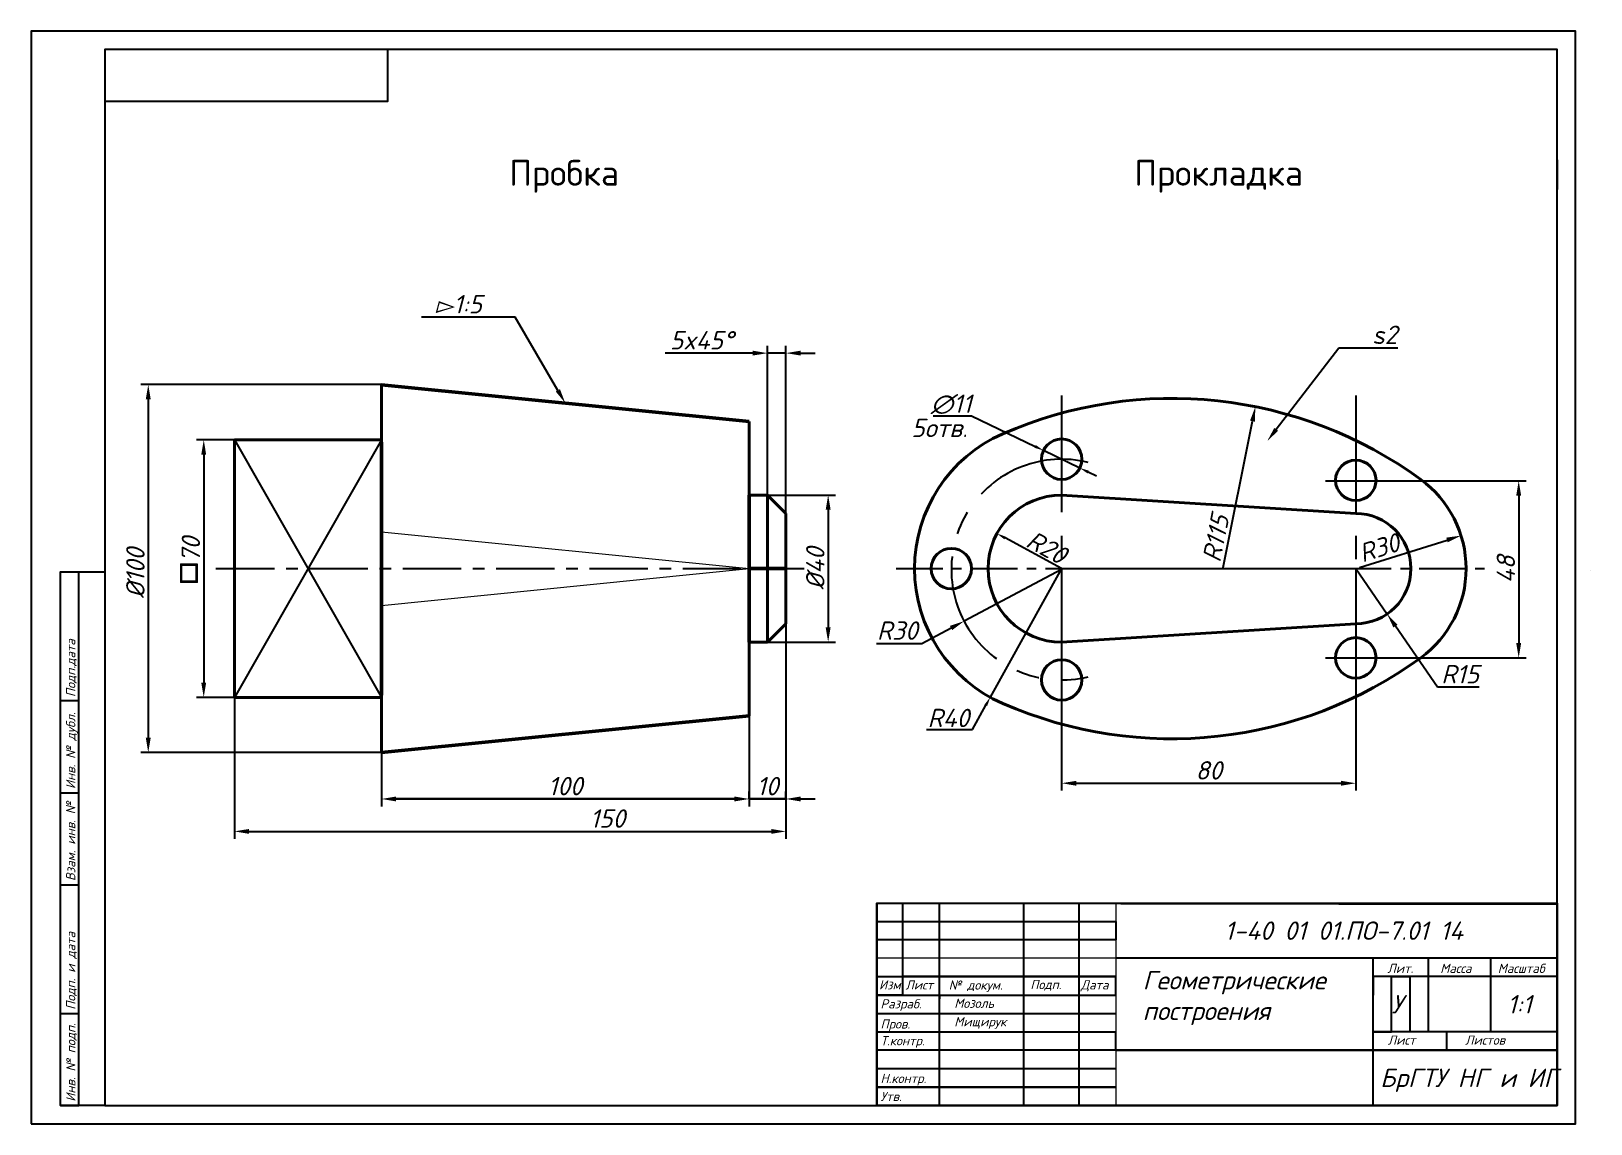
# Model space of a CAD drawing. Header units: millimetres. Extents: x -2 to 3464, y -388 to 765.
# Drawn here: x -2 to 422.2, y -0.3 to 296.7 of the extents above; entities that cross this region are included whole.
import ezdxf
from ezdxf import colors
from ezdxf.entities.mleader import LeaderData, LeaderLine
from ezdxf.math import Vec2, Vec3

# ---------------------------------------------------------------- set-up
doc = ezdxf.new("R2010")
doc.units = ezdxf.units.MM
doc.linetypes.add('осевая', pattern=[50.8, 31.75, -6.35, 6.35, -6.35])
doc.styles.add('2.5мм', font='isocpeur.ttf', dxfattribs={"oblique": 15, "height": 2.5})
doc.styles.add('7мм', font='isocpeur.ttf', dxfattribs={"height": 7})
doc.styles.get("Standard").update_dxf_attribs({"font": 'isocpeur.ttf', "oblique": 15, "height": 5})
doc.dimstyles.new('ISO-25', dxfattribs={"dimtxt": 5, "dimasz": 2.5, "dimexe": 1.25, "dimexo": 0.625, "dimtad": 1, "dimtoh": 1, "dimtxsty": 'Standard', "dimcen": 2.5, "dimadec": 0, "dimazin": 0, "dimtfac": 1, "dimtmove": 0, "dimatfit": 3, "dimfxl": 1, "dimarcsym": 0})
doc.dimstyles.get("Standard").update_dxf_attribs({"dimtxt": 5, "dimasz": 4, "dimexe": 2, "dimexo": 0, "dimgap": 1, "dimtad": 1, "dimtoh": 1, "dimdec": 0, "dimzin": 0, "dimdsep": 46, "dimtxsty": 'Standard', "dimcen": 0, "dimadec": 0, "dimazin": 0, "dimtfac": 1, "dimtdec": 0, "dimtmove": 0, "dimatfit": 3, "dimfxl": 1, "dimtolj": 1, "dimtzin": 0, "dimarcsym": 0})

# ---------------------------------------------------------------- blocks, each defined once
blk = doc.blocks.new('*D0')
at = {"color": 0, "lineweight": -2, "transparency": 16777216}
for p, q in [((194.26, 209.16), (170.42, 209.16)), ((198.26, 165.59), (198.26, 211.16)), ((203.26, 209.16), (198.26, 209.16)), ((203.26, 165.59), (203.26, 211.16)), ((207.26, 209.16), (211.26, 209.16))]:
    blk.add_line(p, q, dxfattribs=at)
at = {"color": 0, "transparency": 16777216}
for points in [[(194.26, 209.83), (194.26, 208.5), (198.26, 209.16)], [(207.26, 209.83), (207.26, 208.5), (203.26, 209.16)]]:
    blk.add_solid(points, dxfattribs=at)
at = {"layer": 'Defpoints', "color": 0, "transparency": 16777216}
for p in [(198.26, 209.16), (198.26, 165.59), (203.26, 165.59)]:
    blk.add_point(p, dxfattribs=at)
at = {"color": 0, "transparency": 16777216, "insert": (180.34, 212.66), "char_height": 5, "width": 9.8795, "attachment_point": 5}
blk.add_mtext('\\A1;5x45%%D', dxfattribs=at)
blk = doc.blocks.new('*D1')
at = {"color": 0, "lineweight": -2, "transparency": 16777216}
for p, q in [((93.26, 130.59), (93.26, 85.96)), ((193.26, 130.59), (193.26, 85.96)), ((189.26, 87.96), (97.26, 87.96))]:
    blk.add_line(p, q, dxfattribs=at)
at = {"color": 0, "transparency": 16777216}
for points in [[(97.26, 88.63), (97.26, 87.3), (93.26, 87.96)], [(189.26, 88.63), (189.26, 87.3), (193.26, 87.96)]]:
    blk.add_solid(points, dxfattribs=at)
at = {"layer": 'Defpoints', "color": 0, "transparency": 16777216}
for p in [(93.26, 130.59), (193.26, 130.59), (93.26, 87.96)]:
    blk.add_point(p, dxfattribs=at)
at = {"color": 0, "transparency": 16777216, "insert": (143.26, 91.46), "char_height": 5, "attachment_point": 5}
blk.add_mtext('\\A1;100', dxfattribs=at)
blk = doc.blocks.new('*D2')
at = {"color": 0, "lineweight": -2, "transparency": 16777216}
for p, q in [((93.26, 130.59), (93.26, 85.96)), ((193.26, 87.96), (193.26, 89.96)), ((97.26, 87.96), (189.26, 87.96))]:
    blk.add_line(p, q, dxfattribs=at)
for points in [[(97.26, 88.63), (97.26, 87.3), (93.26, 87.96)], [(189.26, 88.63), (189.26, 87.3), (193.26, 87.96)]]:
    blk.add_solid(points, dxfattribs=at)
at = {"layer": 'Defpoints', "color": 0, "lineweight": -2, "transparency": 16777216}
for p in [(93.26, 130.59), (193.26, 87.96), (193.26, 87.96)]:
    blk.add_point(p, dxfattribs=at)
at = {"color": 0, "transparency": 16777216, "insert": (143.26, 91.46), "char_height": 5, "attachment_point": 5}
blk.add_mtext('\\A1;100', dxfattribs=at)
blk = doc.blocks.new('*D3')
at = {"color": 0, "lineweight": -2, "transparency": 16777216}
for p, q in [((193.26, 87.96), (193.26, 89.96)), ((203.26, 87.96), (203.26, 89.96)), ((189.26, 87.96), (185.26, 87.96)), ((193.26, 87.96), (203.26, 87.96)), ((207.26, 87.96), (211.26, 87.96))]:
    blk.add_line(p, q, dxfattribs=at)
for points in [[(189.26, 88.63), (189.26, 87.3), (193.26, 87.96)], [(207.26, 88.63), (207.26, 87.3), (203.26, 87.96)]]:
    blk.add_solid(points, dxfattribs=at)
at = {"layer": 'Defpoints', "color": 0, "lineweight": -2, "transparency": 16777216}
for p in [(193.26, 87.96), (203.26, 87.96), (203.26, 87.96)]:
    blk.add_point(p, dxfattribs=at)
at = {"color": 0, "transparency": 16777216, "insert": (198.26, 91.46), "char_height": 5, "attachment_point": 5}
blk.add_mtext('\\A1;10', dxfattribs=at)
blk = doc.blocks.new('*D4')
at = {"color": 0, "lineweight": -2, "transparency": 16777216}
for p, q in [((198.26, 170.59), (216.76, 170.59)), ((214.76, 166.59), (214.76, 134.59)), ((198.26, 130.59), (216.76, 130.59))]:
    blk.add_line(p, q, dxfattribs=at)
at = {"color": 0, "transparency": 16777216}
for points in [[(214.09, 166.59), (215.42, 166.59), (214.76, 170.59)], [(214.09, 134.59), (215.42, 134.59), (214.76, 130.59)]]:
    blk.add_solid(points, dxfattribs=at)
at = {"layer": 'Defpoints', "color": 0, "transparency": 16777216}
for p in [(198.26, 170.59), (198.26, 130.59), (214.76, 130.59)]:
    blk.add_point(p, dxfattribs=at)
at = {"color": 0, "transparency": 16777216, "insert": (211.26, 150.59), "char_height": 5, "attachment_point": 5, "rotation": 90}
blk.add_mtext('\\A1;%%C40', dxfattribs=at)
blk = doc.blocks.new('*D5')
at = {"color": 0, "lineweight": -2, "transparency": 16777216}
for p, q in [((350, 174.44), (404.57, 174.44)), ((402.57, 170.44), (402.57, 130.32)), ((349.99, 126.32), (404.57, 126.32))]:
    blk.add_line(p, q, dxfattribs=at)
at = {"color": 0, "transparency": 16777216}
for points in [[(401.9, 170.44), (403.23, 170.44), (402.57, 174.44)], [(401.9, 130.32), (403.23, 130.32), (402.57, 126.32)]]:
    blk.add_solid(points, dxfattribs=at)
at = {"layer": 'Defpoints', "color": 0, "transparency": 16777216}
for p in [(350, 174.44), (349.99, 126.32), (402.57, 126.32)]:
    blk.add_point(p, dxfattribs=at)
at = {"color": 0, "transparency": 16777216, "insert": (399.07, 150.38), "char_height": 5, "attachment_point": 5, "rotation": 90}
blk.add_mtext('\\A1;48', dxfattribs=at)
blk = doc.blocks.new('*D6')
at = {"color": 0, "lineweight": -2, "transparency": 16777216}
for p, q in [((278.26, 150.59), (278.26, 90.24)), ((358.26, 150.59), (358.26, 90.24)), ((282.26, 92.24), (354.26, 92.24))]:
    blk.add_line(p, q, dxfattribs=at)
at = {"color": 0, "transparency": 16777216}
for points in [[(282.26, 92.9), (282.26, 91.57), (278.26, 92.24)], [(354.26, 92.9), (354.26, 91.57), (358.26, 92.24)]]:
    blk.add_solid(points, dxfattribs=at)
at = {"layer": 'Defpoints', "color": 0, "transparency": 16777216}
for p in [(278.26, 150.59), (358.26, 150.59), (358.26, 92.24)]:
    blk.add_point(p, dxfattribs=at)
at = {"color": 0, "transparency": 16777216, "insert": (318.26, 95.74), "char_height": 5, "attachment_point": 5}
blk.add_mtext('\\A1;80', dxfattribs=at)
blk = doc.blocks.new('*D7')
at = {"color": 0, "lineweight": -2, "transparency": 16777216}
for p, q in [((278.26, 150.32), (251.73, 136.31)), ((240.23, 130.24), (248.19, 134.44)), ((227.89, 130.24), (240.23, 130.24))]:
    blk.add_line(p, q, dxfattribs=at)
blk.add_solid([(247.88, 135.03), (248.5, 133.86), (251.73, 136.31)], dxfattribs=at)
at = {"layer": 'Defpoints', "color": 0, "lineweight": -2, "transparency": 16777216}
for p in [(278.26, 150.32), (251.73, 136.31)]:
    blk.add_point(p, dxfattribs=at)
at = {"color": 0, "transparency": 16777216, "insert": (233.56, 133.74), "char_height": 5, "attachment_point": 5}
blk.add_mtext('\\A1;R30', dxfattribs=at)
blk = doc.blocks.new('*D8')
at = {"color": 0, "lineweight": -2, "transparency": 16777216}
for p, q in [((358.26, 150.59), (366.78, 138.24)), ((380.47, 118.39), (369.05, 134.95)), ((391.81, 118.39), (380.47, 118.39))]:
    blk.add_line(p, q, dxfattribs=at)
blk.add_solid([(369.6, 135.32), (368.5, 134.57), (366.78, 138.24)], dxfattribs=at)
at = {"layer": 'Defpoints', "color": 0, "lineweight": -2, "transparency": 16777216}
for p in [(358.26, 150.59), (366.78, 138.24)]:
    blk.add_point(p, dxfattribs=at)
at = {"color": 0, "transparency": 16777216, "insert": (386.64, 121.89), "char_height": 5, "attachment_point": 5}
blk.add_mtext('\\A1;R15', dxfattribs=at)
blk = doc.blocks.new('*D9')
at = {"color": 0, "lineweight": -2, "transparency": 16777216}
blk.add_line((359.28, 150.9), (383.07, 158.36), dxfattribs=at)
blk.add_solid([(382.87, 159), (383.27, 157.72), (386.89, 159.56)], dxfattribs=at)
at = {"layer": 'Defpoints', "color": 0, "lineweight": -2, "transparency": 16777216}
for p in [(386.89, 159.56), (358.26, 150.59)]:
    blk.add_point(p, dxfattribs=at)
at = {"color": 0, "transparency": 16777216, "insert": (364.6, 156.24), "char_height": 5, "attachment_point": 5, "rotation": 17.4013}
blk.add_mtext('\\A1;R30', dxfattribs=at)
blk = doc.blocks.new('*D10')
at = {"color": 0, "lineweight": -2, "transparency": 16777216}
blk.add_line((322.15, 150.85), (330.16, 190.67), dxfattribs=at)
blk.add_solid([(329.5, 190.8), (330.81, 190.53), (330.95, 194.59)], dxfattribs=at)
at = {"layer": 'Defpoints', "color": 0, "lineweight": -2, "transparency": 16777216}
for p in [(330.95, 194.59), (308.26, 81.85)]:
    blk.add_point(p, dxfattribs=at)
at = {"color": 0, "transparency": 16777216, "insert": (320.18, 158.82), "char_height": 5, "attachment_point": 5, "rotation": 78.6224}
blk.add_mtext('\\A1;R115', dxfattribs=at)
blk = doc.blocks.new('*D11')
at = {"color": 0, "lineweight": -2, "transparency": 16777216}
for p, q in [((243.31, 192.12), (253.77, 192.12)), ((253.77, 192.12), (271.05, 183.79)), ((283.21, 177.93), (273.3, 182.71)), ((285.47, 176.85), (287.72, 175.76))]:
    blk.add_line(p, q, dxfattribs=at)
for points in [[(271.23, 184.17), (270.87, 183.42), (273.3, 182.71)], [(285.65, 177.22), (285.28, 176.47), (283.21, 177.93)]]:
    blk.add_solid(points, dxfattribs=at)
at = {"layer": 'Defpoints', "color": 0, "lineweight": -2, "transparency": 16777216}
for p in [(273.3, 182.71), (283.21, 177.93)]:
    blk.add_point(p, dxfattribs=at)
at = {"color": 0, "transparency": 16777216, "insert": (248.23, 195.25), "char_height": 5, "attachment_point": 5}
blk.add_mtext('∅11', dxfattribs=at)
blk = doc.blocks.new('*D12')
at = {"color": 0, "lineweight": -2, "transparency": 16777216}
blk.add_line((278.21, 150.61), (262.87, 158.91), dxfattribs=at)
blk.add_solid([(263.07, 159.28), (262.67, 158.55), (260.67, 160.1)], dxfattribs=at)
at = {"layer": 'Defpoints', "color": 0, "lineweight": -2, "transparency": 16777216}
for p in [(260.67, 160.1), (278.26, 150.59)]:
    blk.add_point(p, dxfattribs=at)
at = {"color": 0, "transparency": 16777216, "insert": (274.16, 156.36), "char_height": 5, "attachment_point": 5, "rotation": 331.5849}
blk.add_mtext('R20', dxfattribs=at)
blk = doc.blocks.new('*D13')
at = {"color": 0, "lineweight": -2, "transparency": 16777216}
for p, q in [((278.26, 150.59), (258.85, 115.61)), ((253.99, 106.87), (257.63, 113.43)), ((241.53, 106.87), (253.99, 106.87))]:
    blk.add_line(p, q, dxfattribs=at)
blk.add_solid([(257.27, 113.63), (258, 113.22), (258.85, 115.61)], dxfattribs=at)
at = {"layer": 'Defpoints', "color": 0, "lineweight": -2, "transparency": 16777216}
for p in [(278.26, 150.59), (258.85, 115.61)]:
    blk.add_point(p, dxfattribs=at)
at = {"color": 0, "transparency": 16777216, "insert": (247.45, 109.99), "char_height": 5, "attachment_point": 5}
blk.add_mtext('R40', dxfattribs=at)
blk = doc.blocks.new('*D36')
at = {"color": 0, "lineweight": -2, "transparency": 16777216}
for p, q in [((53.26, 150.59), (53.26, 77.15)), ((203.26, 150.32), (203.26, 77.15)), ((57.26, 79.15), (199.26, 79.15))]:
    blk.add_line(p, q, dxfattribs=at)
at = {"color": 0, "transparency": 16777216}
for points in [[(57.26, 79.81), (57.26, 78.48), (53.26, 79.15)], [(199.26, 79.81), (199.26, 78.48), (203.26, 79.15)]]:
    blk.add_solid(points, dxfattribs=at)
at = {"layer": 'Defpoints', "color": 0, "transparency": 16777216}
for p in [(53.26, 150.59), (203.26, 150.32), (203.26, 79.15)]:
    blk.add_point(p, dxfattribs=at)
at = {"color": 0, "transparency": 16777216, "insert": (154.76, 82.65), "char_height": 5, "attachment_point": 5}
blk.add_mtext('\\A1;150', dxfattribs=at)
blk = doc.blocks.new('*D37')
at = {"color": 0, "lineweight": -2, "transparency": 16777216}
for p, q in [((93.26, 200.59), (27.84, 200.59)), ((29.84, 196.59), (29.84, 104.59)), ((93.26, 100.59), (27.84, 100.59))]:
    blk.add_line(p, q, dxfattribs=at)
at = {"color": 0, "transparency": 16777216}
for points in [[(29.17, 196.59), (30.51, 196.59), (29.84, 200.59)], [(29.17, 104.59), (30.51, 104.59), (29.84, 100.59)]]:
    blk.add_solid(points, dxfattribs=at)
at = {"layer": 'Defpoints', "color": 0, "transparency": 16777216}
for p in [(93.26, 200.59), (29.84, 100.59), (93.26, 100.59)]:
    blk.add_point(p, dxfattribs=at)
at = {"color": 0, "transparency": 16777216, "insert": (26.34, 149.34), "char_height": 5, "attachment_point": 5, "rotation": 90}
blk.add_mtext('\\A1;%%C100', dxfattribs=at)
blk = doc.blocks.new('*D38')
at = {"color": 0, "lineweight": -2, "transparency": 16777216}
for p, q in [((53.26, 185.59), (42.93, 185.59)), ((44.93, 181.59), (44.93, 119.59)), ((53.26, 115.59), (42.93, 115.59))]:
    blk.add_line(p, q, dxfattribs=at)
at = {"color": 0, "transparency": 16777216}
for points in [[(44.26, 181.59), (45.59, 181.59), (44.93, 185.59)], [(44.26, 119.59), (45.59, 119.59), (44.93, 115.59)]]:
    blk.add_solid(points, dxfattribs=at)
at = {"layer": 'Defpoints', "color": 0, "transparency": 16777216}
for p in [(53.26, 185.59), (44.93, 115.59), (53.26, 115.59)]:
    blk.add_point(p, dxfattribs=at)
at = {"color": 0, "transparency": 16777216, "insert": (41.43, 155.73), "char_height": 5, "attachment_point": 5, "rotation": 90}
blk.add_mtext('\\A1;70', dxfattribs=at)

msp = doc.modelspace()

# ---------------------------------------------------------------- linework, layer by layer
for p, q in [((413.001, 261.667), (413.001, 254.667)), ((413.001, 258.667), (413.001, 253.667)), ((93.259, 185.585), (53.259, 115.585)), ((53.259, 185.585), (93.259, 115.585)), ((278.259, 150.585), (358.259, 150.585)), ((358.259, 150.585), (358.259, 126.585)), ((422.18, 149.964), (422.18, 149.964)), ((203.259, 87.965), (193.259, 87.965)), ((228.001, 54.667), (293.001, 54.667)), ((293.001, 54.667), (293.001, 49.667)), ((293.001, 49.667), (228.001, 49.667)), ((363.001, 39.667), (363.001, 34.667)), ((245.001, 34.667), (245.001, 33.667)), ((245.001, 29.667), (245.001, 31.167)), ((293.001, 19.667), (293.001, 24.667)), ((363.001, 19.667), (363.001, 21.003))]:
    msp.add_line(p, q)
at = {"lineweight": 40}
for p, q in [((93.259, 150.585), (93.259, 200.585)), ((93.259, 200.585), (193.259, 190.585)), ((193.259, 190.585), (193.259, 150.585)), ((53.259, 185.585), (53.259, 150.585)), ((53.259, 185.585), (93.259, 185.585)), ((193.259, 170.585), (198.259, 170.585)), ((198.259, 150.585), (198.259, 170.585)), ((198.259, 170.585), (203.259, 165.585)), ((278.259, 170.585), (358.259, 165.585)), ((203.259, 165.585), (203.259, 150.585)), ((53.259, 115.585), (53.259, 150.585)), ((93.259, 150.585), (93.259, 100.585)), ((193.259, 150.585), (203.259, 150.585)), ((193.259, 110.585), (193.259, 150.585)), ((198.259, 150.585), (198.259, 130.585)), ((203.259, 135.585), (203.259, 150.585)), ((198.259, 130.585), (203.259, 135.585)), ((278.259, 130.585), (358.259, 135.585)), ((193.259, 130.585), (198.259, 130.585)), ((53.259, 115.585), (93.259, 115.585)), ((93.259, 100.585), (193.259, 110.585))]:
    msp.add_line(p, q, dxfattribs=at)
at = {"lineweight": 50}
for p, q in [((93.259, 200.585), (193.259, 190.585)), ((93.259, 185.585), (93.259, 185.585)), ((93.259, 184.957), (93.259, 150.585)), ((93.259, 184.957), (93.259, 184.957)), ((193.259, 150.585), (193.259, 170.585)), ((93.259, 150.585), (93.259, 160.585)), ((93.259, 116.214), (93.259, 150.585)), ((93.259, 150.585), (93.259, 140.585)), ((193.259, 150.585), (203.259, 150.585)), ((193.259, 150.585), (193.259, 130.585)), ((93.259, 116.214), (93.259, 116.214)), ((93.259, 115.585), (93.259, 115.585)), ((93.259, 100.585), (193.259, 110.585))]:
    msp.add_line(p, q, dxfattribs=at)
at = {"linetype": 'осевая'}
for p, q in [((278.259, 197.632), (278.259, 103.008)), ((358.259, 197.632), (358.259, 103.008))]:
    msp.add_line(p, q, dxfattribs=at)
at = {"lineweight": 20}
for p in [(93.259, 160.585), (93.259, 140.585)]:
    msp.add_line(p, (193.259, 150.585), dxfattribs=at)
at = {"linetype": 'осевая', "ltscale": 0.5}
msp.add_line((48.259, 150.585), (208.259, 150.585), dxfattribs=at)
at = {"linetype": 'осевая', "ltscale": 0.4}
msp.add_line((233.259, 150.585), (393.259, 150.585), dxfattribs=at)
for points in [[(-1.999, -0.333), (418.001, -0.333), (418.001, 296.667), (-1.999, 296.667)], [(-1.999, -0.333), (418.001, -0.333), (418.001, 296.667), (-1.999, 296.667)], [(18.001, 4.667), (413.001, 4.667), (413.001, 291.667), (18.001, 291.667)]]:
    msp.add_lwpolyline(points, close=True)
for points in [[(18.001, 277.667), (25.001, 277.667), (95.001, 277.667), (95.001, 291.667)], [(18.001, 4.667), (6.001, 4.667), (6.001, 149.667), (18.001, 149.667)], [(6.001, 4.667), (11.001, 4.667), (11.001, 149.667)], [(6.001, 89.667), (11.001, 89.667), (11.001, 114.667), (6.001, 114.667)], [(413.001, 4.667), (413.001, 24.667), (413.001, 94.151)], [(6.001, 64.667), (11.001, 64.667)], [(413.001, 59.667), (413.001, 44.667), (293.001, 44.667)], [(413.001, 4.667), (413.001, 59.667)], [(228.001, 44.667), (228.001, 39.667), (293.001, 39.667)], [(228.001, 39.667), (228.001, 34.667), (293.001, 34.667)], [(363.001, 24.667), (368.001, 24.667), (368.001, 39.667), (373.001, 39.667), (373.001, 39.667), (373.001, 24.667)], [(228.001, 34.667), (228.001, 29.667), (293.001, 29.667)], [(6.001, 29.667), (11.001, 29.667)], [(228.001, 29.667), (228.001, 24.667), (293.001, 24.667)], [(413.001, 19.667), (293.001, 19.667), (228.001, 19.667)], [(228.001, 4.667), (228.001, 9.667), (293.001, 9.667), (228.001, 9.667), (228.001, 14.667), (293.001, 14.667)]]:
    msp.add_lwpolyline(points)
at = {"lineweight": 50}
for points in [[(53.259, 185.585), (53.259, 185.585)], [(53.259, 115.585), (53.259, 115.585)]]:
    msp.add_lwpolyline(points, dxfattribs=at)
at = {"lineweight": 25}
msp.add_lwpolyline([(413.001, 4.667), (228.001, 4.667), (228.001, 59.667), (413.001, 59.667)], close=True, dxfattribs=at)
for points in [[(228.001, 4.667), (245.001, 4.667), (245.001, 59.667)], [(228.001, 4.667), (268.001, 4.667), (268.001, 59.667)], [(228.001, 59.667), (235.001, 59.667), (235.001, 34.667)], [(228.001, 59.667), (228.001, 4.667), (228.001, 59.667)], [(235.001, 59.667), (413.001, 59.409)], [(268.001, 4.667), (283.001, 4.667), (283.001, 59.667)], [(228.001, 4.667), (363.001, 4.667), (363.001, 44.667)], [(378.001, 24.667), (378.001, 24.667), (378.001, 44.667)], [(395.001, 24.667), (395.001, 39.667), (395.001, 44.667)], [(228.001, 34.667), (293.001, 34.667), (293.001, 39.667), (235.001, 39.667), (235.001, 34.667), (228.001, 34.667), (228.001, 39.667), (235.001, 39.667)], [(413.001, 24.667), (413.001, 39.667), (363.001, 39.667)], [(413.001, 19.667), (413.001, 24.667), (363.001, 24.667)], [(363.001, 19.667), (383.001, 19.667), (383.001, 24.667)], [(293.001, 19.667), (363.001, 19.667), (413.001, 19.667)]]:
    msp.add_lwpolyline(points, dxfattribs=at)
at = {"lineweight": 15}
for points in [[(293.001, 59.667), (293.001, 4.667)], [(413.001, 44.667), (228.001, 44.667)]]:
    msp.add_lwpolyline(points, dxfattribs=at)
at = {"lineweight": 40}
for centre in [(278.259, 180.32), (358.259, 174.585), (248.26, 150.585), (358.259, 126.32), (278.259, 120.32)]:
    msp.add_circle(centre, 5.5, dxfattribs=at)
for centre, radius, start, end in [((308.259, 81.847), 115, 53.96812, 113.57818), ((278.259, 150.585), 40, 113.57818, 246.42182), ((358.259, 150.585), 30, 306.03188, 53.96812), ((278.259, 150.585), 20, 90, 270), ((358.259, 150.585), 15, 270, 90), ((308.259, 219.324), 115, 246.42182, 306.03188)]:
    msp.add_arc(centre, radius, start, end, dxfattribs=at)
at = {"linetype": 'осевая'}
msp.add_arc((278.259, 150.32), 30, 76.1598, 283.83227, dxfattribs=at)
msp.add_arc((278.259, 150.32), 75, 179.79748, 180)
msp.add_arc((278.259, 150.32), 75, 179.79748, 180)

# ---------------------------------------------------------------- texts
at = {"style": '2.5мм', "oblique": 15}
for s, p in [('Подп.дата', (10.001, 115.667)), ('Инв. № дубл.', (10.001, 90.667)), ('Взам. инв. №', (10.001, 65.667)), ('Подп. и дата', (10.001, 30.667)), ('Инв. № подп.', (10.036, 5.667))]:
    msp.add_text(s, height=2.5, rotation=90, dxfattribs=at).set_placement(p)
for s, p in [('Изм.', (228.588, 36.187)), ('Лист', (235.774, 36.167))]:
    msp.add_text(s, height=2.5, dxfattribs=at).set_placement(p)
at = {"attachment_point": 1}
for s, width, gutter_width, heights, insert, char_height, style in [('Пробка', 30, 35, [0], (128.001, 261.667), 7, '7мм'), ('Прокладка', 30, 35, [0], (298.001, 261.667), 7, '7мм'), ('Лит.', 15, 12.5, [0], (366.864, 43.167), 2.5, '2.5мм'), ('Масса', 17, 12.5, [0], (381.229, 43.167), 2.5, '2.5мм'), ('Масштаб', 18, 12.5, [0], (396.872, 43.167), 2.5, '2.5мм'), ('\\pxi-3,l4,t3;№^Iдокум.', 23, 12.5, [2.413], (245.05, 38.628), 2.5, '2.5мм'), ('Подп.', 15, 12.5, [0], (269.751, 38.771), 2.5, '2.5мм'), ('Разраб.', 17, 12.5, [0], (229.001, 33.527), 2.5, '2.5мм'), ('Мозоль', 23, 12.5, [0], (249.066, 33.667), 2.5, '2.5мм'), ('Пров.', 17, 12.5, [0], (229.001, 28.058), 2.5, '2.5мм'), ('Мищирук', 23, 12.5, [0], (249.066, 28.667), 2.5, '2.5мм'), ('Т.контр.', 16, 12.5, [0], (229.001, 23.493), 2.5, '2.5мм'), ('Лист', 20, 12.5, [0], (366.97, 23.667), 2.5, '2.5мм'), ('Листов', 30, 12.5, [0], (388.001, 23.667), 2.5, '2.5мм'), ('Н.контр.', 16, 12.5, [0], (229.001, 13.252), 2.5, '2.5мм'), ('Утв.', 16, 12.5, [0], (229.001, 8.343), 2.5, '2.5мм')]:
    msp.add_mtext_dynamic_manual_height_columns(s, width=width, gutter_width=gutter_width, heights=heights, dxfattribs=dict(at, insert=insert, char_height=char_height, style=style))
at = {"char_height": 5, "attachment_point": 1}
for s, width, heights, insert in [('\\pxtc1,4;5отв.', 22.78057, [0], (237.366, 191.326)), ('1-40 01 01.ПО-7.01 14', 120, [0], (322.559, 54.667)), ('Геометрические\\Pпостроения', 70, [18.239], (300.31, 41.205)), ('У', 5, [0], (368.001, 34.667)), ('1:1', 18, [0], (399.475, 34.667)), ('БрГТУ НГ и ИГ', 55, [0], (364.883, 14.667))]:
    msp.add_mtext_dynamic_manual_height_columns(s, width=width, gutter_width=25, heights=heights, dxfattribs=dict(at, insert=insert))
at = {"insert": (37.203, 145.916), "char_height": 7, "attachment_point": 1, "rotation": 90, "style": '7мм'}
msp.add_mtext_dynamic_manual_height_columns('{\\H0.95833x;□}', width=6.15487, gutter_width=35, heights=[0], dxfattribs=at)
at = {"insert": (283.473, 38.676), "char_height": 2.5, "attachment_point": 1, "style": '2.5мм'}
msp.add_mtext('Дата', dxfattribs=at)

# ---------------------------------------------------------------- dimensions: what is measured, and where the dimension line sits
dim = msp.add_linear_dim(base=(198.259, 209.163), p1=(203.259, 165.585), p2=(198.259, 165.585), text='5x45%%D', dimstyle='Standard')
dim.commit()
dim.dimension.update_dxf_attribs({"geometry": '*D0', "text_midpoint": (180.339, 212.663)})
dim = msp.add_linear_dim(base=(29.841, 100.585), p1=(93.259, 200.585), p2=(93.259, 100.585), angle=90, text='%%C<>', dimstyle='Standard')
dim.commit()
dim.dimension.update_dxf_attribs({"geometry": '*D37', "text_midpoint": (29.841, 149.337), "dimtype": 160})
dim = msp.add_diameter_dim_2p(p1=(283.213, 177.932), p2=(273.304, 182.708), dimstyle='ISO-25')
dim.commit()
dim.dimension.update_dxf_attribs({"geometry": '*D11', "text_midpoint": (248.227, 192.124), "dimtype": 163})
for center, mpoint, dimstyle, picture, middle in [((308.259, 81.847), (330.945, 194.587), 'Standard', '*D10', (323.609, 158.128)), ((278.259, 150.585), (260.668, 160.102), 'ISO-25', '*D12', (272.67, 153.609)), ((358.259, 150.585), (386.886, 159.557), 'Standard', '*D9', (365.644, 152.9)), ((358.259, 150.585), (366.777, 138.239), 'Standard', '*D8', (386.638, 118.394))]:
    dim = msp.add_radius_dim(center=center, mpoint=mpoint, dimstyle=dimstyle)
    dim.commit()
    dim.dimension.update_dxf_attribs({"geometry": picture, "text_midpoint": middle, "dimtype": 164})
dim = msp.add_linear_dim(base=(44.926, 115.585), p1=(53.259, 185.585), p2=(53.259, 115.585), angle=90, dimstyle='Standard')
dim.commit()
dim.dimension.update_dxf_attribs({"geometry": '*D38', "text_midpoint": (44.926, 155.732), "dimtype": 160})
dim = msp.add_linear_dim(base=(402.567, 126.32), p1=(349.999, 174.442), p2=(349.994, 126.32), angle=90, dimstyle='Standard')
dim.commit()
dim.dimension.update_dxf_attribs({"geometry": '*D5', "text_midpoint": (399.067, 150.381)})
dim = msp.add_linear_dim(base=(214.755, 130.585), p1=(198.259, 170.585), p2=(198.259, 130.585), angle=90, text='%%C<>', dimstyle='Standard')
dim.commit()
dim.dimension.update_dxf_attribs({"geometry": '*D4', "text_midpoint": (211.255, 150.585)})
dim = msp.add_linear_dim(base=(203.259, 79.145), p1=(53.259, 150.585), p2=(203.259, 150.32), dimstyle='Standard')
dim.commit()
dim.dimension.update_dxf_attribs({"geometry": '*D36', "text_midpoint": (154.764, 79.145), "dimtype": 160})
for center, mpoint, dimstyle, picture, middle in [((278.259, 150.32), (251.73, 136.313), 'Standard', '*D7', (233.564, 133.743)), ((278.259, 150.585), (258.846, 115.612), 'ISO-25', '*D13', (247.448, 109.993))]:
    dim = msp.add_radius_dim(center=center, mpoint=mpoint, dimstyle=dimstyle)
    dim.commit()
    dim.dimension.update_dxf_attribs({"geometry": picture, "text_midpoint": middle})
for base, p1, p2, picture, middle in [((358.259, 92.236), (278.259, 150.585), (358.259, 150.585), '*D6', (318.259, 95.736)), ((93.259, 87.965), (193.259, 130.585), (93.259, 130.585), '*D1', (143.259, 91.465))]:
    dim = msp.add_linear_dim(base=base, p1=p1, p2=p2, dimstyle='Standard')
    dim.commit()
    dim.dimension.update_dxf_attribs({"geometry": picture, "text_midpoint": middle})
for base, p1, p2, picture, middle in [((193.259, 87.965), (93.259, 130.585), (193.259, 87.965), '*D2', (143.259, 91.465)), ((203.259, 87.965), (193.259, 87.965), (203.259, 87.965), '*D3', (198.259, 91.465))]:
    dim = msp.add_linear_dim(base=base, p1=p1, p2=p2, dimstyle='Standard', override={"dimtmove": 1})
    dim.commit()
    dim.dimension.update_dxf_attribs({"geometry": picture, "text_midpoint": middle})

# ---------------------------------------------------------------- leaders
ml = msp.add_multileader_mtext('Standard')
ml.set_content('{\\H0.95833x;▻}1:5', color=256)
ml.set_leader_properties()
ml.build(insert=Vec2(0, 0))
ml.multileader.update_dxf_attribs({"text_left_attachment_type": 5, "text_right_attachment_type": 5})
ctx = ml.context
ctx.base_point, ctx.char_height, ctx.landing_gap_size, ctx.plane_origin = Vec3(105.573, 218.965), 5, 1, Vec3(143.259, 195.585)
ctx.left_attachment, ctx.right_attachment, ctx.text_align_type = 5, 5, 2
notes = []
notes.append((ctx, [(0, (1, 1, 0), (129.603, 218.965), (-1, 0), 8, [(0, [(143.259, 195.585)], 0, [])])]))
ctx.mtext.insert, ctx.mtext.alignment, ctx.mtext.flow_direction = Vec3(120.603, 224.965), 3, 5
ml = msp.add_multileader_mtext('Standard')
ml.set_content('s2', color=256)
ml.set_leader_properties()
ml.build(insert=Vec2(0, 0))
ml.multileader.update_dxf_attribs({"text_left_attachment_type": 5, "text_right_attachment_type": 5})
ctx = ml.context
ctx.base_point, ctx.char_height, ctx.landing_gap_size, ctx.plane_origin = Vec3(361.689, 210.636), 5, 1, Vec3(334.196, 185.279)
ctx.left_attachment, ctx.right_attachment = 5, 5
notes.append((ctx, [(0, (1, 1, 0), (353.689, 210.636), (1, 0), 8, [(0, [(334.196, 185.279)], 0, [])])]))
ctx.mtext.insert, ctx.mtext.flow_direction = Vec3(362.689, 216.636), 5
for ctx, leaders in notes:
    for number, flags, end, landing, length, lines in leaders:
        leader = LeaderData()
        leader.index, (leader.has_last_leader_line, leader.has_dogleg_vector, leader.attachment_direction) = number, flags
        leader.last_leader_point, leader.dogleg_vector, leader.dogleg_length = Vec3(end), Vec3(landing), length
        for number, points, colour, breaks in lines:
            line = LeaderLine()
            line.index, line.vertices, line.color, line.breaks = number, Vec3.list(points), colors.encode_raw_color(colour), breaks
            leader.lines.append(line)
        ctx.leaders.append(leader)

doc.saveas('drawing.dxf')
